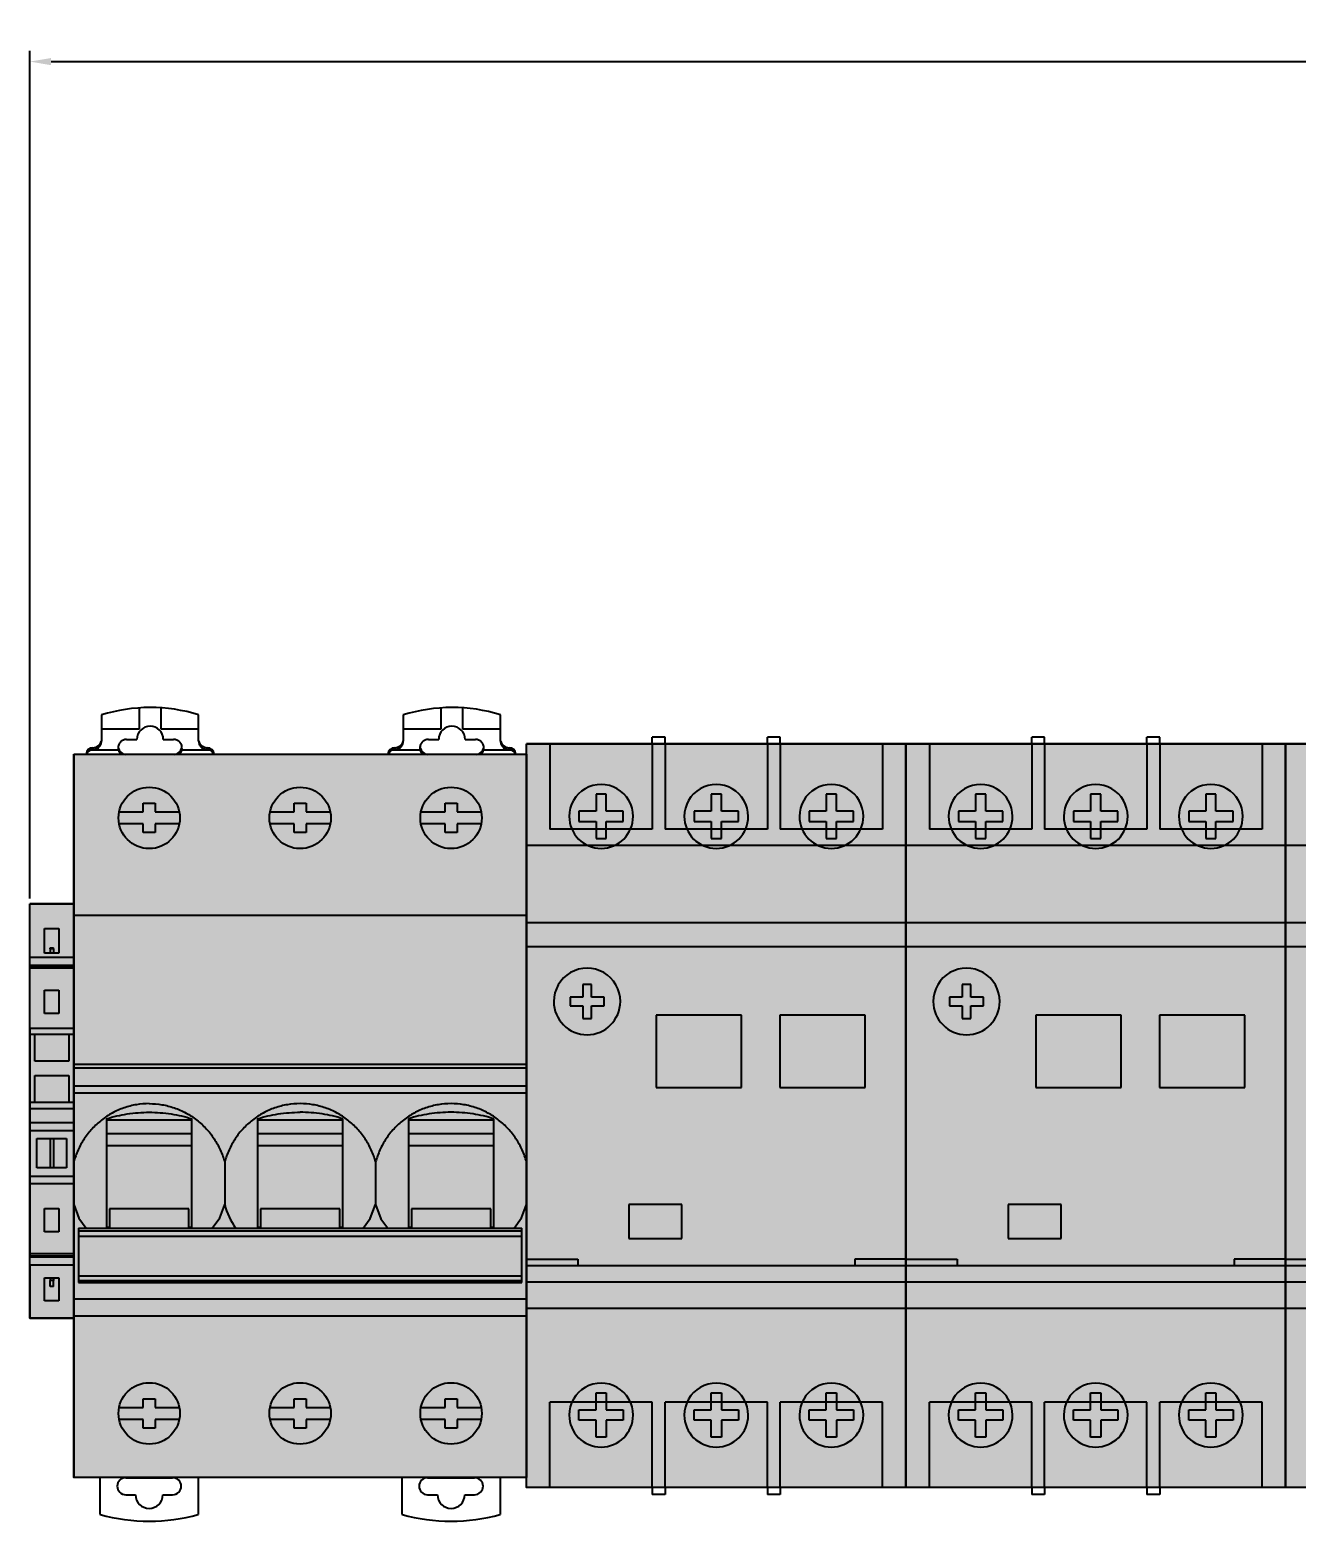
# Model space of a CAD drawing. Extents: x -20 to 2016, y -5898 to 916.
# Drawn here: x 287.1 to 435.7, y 715.2 to 890 of the extents above; entities that cross this region are included whole.
import ezdxf

# ---------------------------------------------------------------- set-up
doc = ezdxf.new("R2010")
doc.units = 0
for name, color, linetype in [('HIDDEN', 7, 'Continuous'), ('SYMS', 7, 'Continuous'), ('THICK', 7, 'Continuous')]:
    doc.layers.add(name, color=color, linetype=linetype)
doc.dimstyles.new('ISO-25', dxfattribs={"dimtxt": 2.5, "dimasz": 2.5, "dimexe": 1.25, "dimexo": 0.625, "dimtad": 1, "dimtxsty": 'Standard', "dimcen": 2.5, "dimadec": 0, "dimazin": 0, "dimtfac": 1, "dimtmove": 0, "dimatfit": 3, "dimfxl": 1, "dimarcsym": 0})

# ---------------------------------------------------------------- blocks, each defined once
blk = doc.blocks.new('clipfix_35_5-select__2', base_point=(-147.55, 71.31))
at = {"color": 7, "linetype": 'Continuous'}
for p, q in [((-147.55, 76.46), (-147.55, 71.31)), ((-141.28, 76.46), (-147.55, 76.46)), ((-141.28, 71.31), (-141.28, 76.46)), ((-140.34, 76.46), (-141.28, 76.46)), ((-140.34, 71.31), (-140.34, 76.46)), ((-140.24, 76.46), (-140.34, 76.46)), ((-140.24, 76.46), (-140.24, 71.31)), ((-139.99, 76.46), (-140.24, 76.46)), ((-139.99, 76.46), (-139.99, 71.31)), ((-132.97, 76.46), (-139.99, 76.46)), ((-132.97, 76.46), (-132.25, 76.46)), ((-132.97, 71.31), (-132.97, 76.46)), ((-132.25, 75.88), (-132.25, 76.46)), ((-132.25, 76.46), (-124.25, 76.46)), ((-132.25, 71.88), (-132.25, 75.88)), ((-132.25, 75.88), (-129.1, 75.88)), ((-129.1, 75.88), (-129.1, 71.88)), ((-127.4, 75.88), (-124.25, 75.88)), ((-127.4, 71.88), (-127.4, 75.88)), ((-124.25, 76.46), (-124.25, 75.88)), ((-124.25, 76.46), (-123.53, 76.46)), ((-124.25, 75.88), (-124.25, 71.88)), ((-123.53, 76.46), (-121.86, 76.46)), ((-123.53, 71.31), (-123.53, 76.46)), ((-120.93, 76.46), (-121.86, 76.46)), ((-121.86, 76.46), (-121.86, 71.31)), ((-115.56, 76.46), (-120.93, 76.46)), ((-120.93, 76.46), (-120.93, 71.31)), ((-120.02, 75.63), (-116.57, 75.63)), ((-120.02, 74.08), (-120.02, 75.63)), ((-116.57, 75.63), (-116.57, 74.08)), ((-115.56, 76.46), (-115.56, 71.31)), ((-114.74, 76.46), (-115.56, 76.46)), ((-114.74, 71.31), (-114.74, 76.46)), ((-114.74, 76.46), (-106.51, 76.46)), ((-106.51, 76.46), (-106.51, 71.31)), ((-106.51, 76.46), (-106.25, 76.46)), ((-106.25, 71.31), (-106.25, 76.46)), ((-106.25, 76.46), (-106.15, 76.46)), ((-105.21, 76.46), (-106.15, 76.46)), ((-106.15, 71.31), (-106.15, 76.46)), ((-105.21, 76.46), (-98.95, 76.46)), ((-105.21, 71.31), (-105.21, 76.46)), ((-98.95, 71.31), (-98.95, 76.46)), ((-144.65, 73.03), (-144.65, 74.73)), ((-144.65, 74.73), (-141.75, 74.73)), ((-142.26, 74.08), (-142.39, 74.08)), ((-142.39, 73.68), (-142.39, 74.08)), ((-142.26, 73.68), (-142.39, 73.68)), ((-142.26, 74.08), (-142.26, 73.68)), ((-142.26, 74.08), (-141.75, 74.08)), ((-142.26, 73.68), (-141.75, 73.68)), ((-141.75, 74.73), (-141.75, 74.08)), ((-141.75, 74.08), (-141.75, 73.68)), ((-141.75, 73.68), (-141.75, 73.03)), ((-137.4, 74.73), (-134.7, 74.73)), ((-137.4, 73.03), (-137.4, 74.73)), ((-134.7, 74.73), (-134.7, 73.03)), ((-120.02, 74.08), (-116.57, 74.08)), ((-120.02, 73.68), (-120.02, 74.08)), ((-120.02, 73.68), (-116.57, 73.68)), ((-120.02, 72.13), (-120.02, 73.68)), ((-116.57, 74.08), (-116.57, 73.68)), ((-116.57, 73.68), (-116.57, 72.13)), ((-111.8, 74.73), (-109.1, 74.73)), ((-111.8, 73.03), (-111.8, 74.73)), ((-109.1, 74.73), (-109.1, 73.03)), ((-103.7, 74.08), (-103.7, 74.73)), ((-103.7, 74.73), (-101, 74.73)), ((-103.7, 73.68), (-103.7, 74.08)), ((-103.7, 74.08), (-103.36, 74.08)), ((-103.7, 73.68), (-103.36, 73.68)), ((-103.7, 73.03), (-103.7, 73.68)), ((-103.36, 74.08), (-103.36, 73.68)), ((-102.66, 74.08), (-103.36, 74.08)), ((-102.66, 73.68), (-103.36, 73.68)), ((-102.66, 74.08), (-102.66, 73.68)), ((-101, 74.73), (-101, 73.03)), ((-141.75, 73.03), (-144.65, 73.03)), ((-134.7, 73.03), (-137.4, 73.03)), ((-129.1, 71.88), (-132.25, 71.88)), ((-132.25, 71.31), (-132.25, 71.88)), ((-124.25, 71.88), (-127.4, 71.88)), ((-124.25, 71.88), (-124.25, 71.31)), ((-116.57, 72.13), (-120.02, 72.13)), ((-109.1, 73.03), (-111.8, 73.03)), ((-101, 73.03), (-103.7, 73.03)), ((-141.28, 71.31), (-147.55, 71.31)), ((-140.34, 71.31), (-141.28, 71.31)), ((-140.24, 71.31), (-140.34, 71.31)), ((-139.99, 71.31), (-140.24, 71.31)), ((-132.97, 71.31), (-139.99, 71.31)), ((-132.97, 71.31), (-132.25, 71.31)), ((-132.25, 71.31), (-124.25, 71.31)), ((-124.25, 71.31), (-123.53, 71.31)), ((-123.53, 71.31), (-121.86, 71.31)), ((-121.86, 71.31), (-120.93, 71.31)), ((-120.93, 71.31), (-115.56, 71.31)), ((-115.56, 71.31), (-114.74, 71.31)), ((-114.74, 71.31), (-106.51, 71.31)), ((-106.51, 71.31), (-106.25, 71.31)), ((-106.25, 71.31), (-106.15, 71.31)), ((-105.21, 71.31), (-106.15, 71.31)), ((-105.21, 71.31), (-98.95, 71.31))]:
    blk.add_line(p, q, dxfattribs=at)
blk = doc.blocks.new('*D42')
at = {"layer": 'Defpoints', "color": 0, "transparency": 16777216}
for p in [(778.84, 886.31), (287.05, 787.56), (778.84, 787.56)]:
    blk.add_point(p, dxfattribs=at)
at = {"layer": 'SYMS', "color": 0, "lineweight": -2, "transparency": 16777216}
for p, q in [((287.05, 788.19), (287.05, 887.56)), ((778.84, 788.19), (778.84, 887.56)), ((289.55, 886.31), (776.34, 886.31))]:
    blk.add_line(p, q, dxfattribs=at)
at = {"layer": 'SYMS', "color": 0, "transparency": 16777216}
for points in [[(289.55, 886.73), (289.55, 885.89), (287.05, 886.31)], [(776.34, 886.73), (776.34, 885.89), (778.84, 886.31)]]:
    blk.add_solid(points, dxfattribs=at)
at = {"layer": 'SYMS', "color": 0, "transparency": 16777216, "insert": (532.95, 888.39), "char_height": 2.5, "attachment_point": 5}
blk.add_mtext('491,79', dxfattribs=at)

msp = doc.modelspace()

# ---------------------------------------------------------------- hatches: boundary and pattern name
at = {"layer": 'SYMS', "true_color": 0x636466}
h = msp.add_hatch(color=251, dxfattribs=at)
h.dxf.hatch_style = 1
h.paths.add_polyline_path([(345.304, 719.108), (389.804, 719.108), (389.804, 806.308), (345.304, 806.308)])
h = msp.add_hatch(color=251, dxfattribs=at)
h.dxf.hatch_style = 1
h.paths.add_polyline_path([(389.804, 719.108), (434.304, 719.108), (434.304, 806.308), (389.804, 806.308)])
h = msp.add_hatch(color=251, dxfattribs=at)
h.dxf.hatch_style = 1
h.paths.add_polyline_path([(434.304, 719.108), (478.804, 719.108), (478.804, 806.308), (434.304, 806.308)])
h = msp.add_hatch(color=251, dxfattribs=at)
h.dxf.hatch_style = 1
h.paths.add_polyline_path([(345.304, 805.108), (292.204, 805.108), (292.204, 720.308), (345.304, 720.308)])
h = msp.add_hatch(color=251, dxfattribs=at)
h.dxf.hatch_style = 1
h.paths.add_polyline_path([(292.204, 787.563), (287.054, 787.563), (287.054, 738.963), (292.204, 738.963)])

# ---------------------------------------------------------------- linework, layer by layer
at = {"color": 7, "linetype": 'Continuous'}
for p, q in [((295.454, 809.707), (295.454, 806.638)), ((299.904, 808.072), (299.904, 810.53)), ((302.404, 810.533), (302.404, 808.072)), ((306.854, 806.638), (306.854, 809.72)), ((330.854, 809.707), (330.854, 806.638)), ((335.304, 808.072), (335.304, 810.53)), ((337.804, 810.533), (337.804, 808.072)), ((342.254, 806.638), (342.254, 809.72)), ((295.454, 808.072), (299.904, 808.072)), ((302.404, 808.072), (306.854, 808.072)), ((330.854, 808.072), (335.304, 808.072)), ((337.804, 808.072), (342.254, 808.072)), ((298.404, 806.838), (299.604, 806.838)), ((302.704, 806.838), (303.904, 806.838)), ((333.804, 806.838), (335.004, 806.838)), ((338.104, 806.838), (339.304, 806.838)), ((292.204, 805.108), (292.204, 720.308)), ((292.204, 805.108), (345.304, 805.108)), ((294.236, 805.605), (297.43, 805.605)), ((294.454, 805.865), (294.454, 805.635)), ((297.404, 805.836), (297.404, 805.835)), ((304.877, 805.605), (308.071, 805.605)), ((307.854, 805.865), (307.853, 805.635)), ((329.636, 805.605), (332.83, 805.605)), ((329.854, 805.865), (329.854, 805.635)), ((332.804, 805.836), (332.804, 805.835)), ((340.277, 805.605), (343.471, 805.605)), ((343.254, 805.865), (343.253, 805.635)), ((345.304, 720.308), (345.304, 805.108)), ((389.804, 720.308), (389.804, 805.108)), ((434.304, 720.308), (434.304, 805.108)), ((300.354, 798.327), (300.354, 799.348)), ((300.354, 799.348), (301.754, 799.348)), ((301.754, 799.348), (301.754, 798.327)), ((318.054, 798.327), (318.054, 799.348)), ((318.054, 799.348), (319.454, 799.348)), ((319.454, 799.348), (319.454, 798.327)), ((335.754, 798.327), (335.754, 799.348)), ((335.754, 799.348), (337.154, 799.348)), ((337.154, 799.348), (337.154, 798.327)), ((297.522, 798.327), (300.354, 798.327)), ((301.754, 798.327), (304.585, 798.327)), ((315.222, 798.327), (318.054, 798.327)), ((319.454, 798.327), (322.285, 798.327)), ((332.922, 798.327), (335.754, 798.327)), ((337.154, 798.327), (339.985, 798.327)), ((300.354, 796.927), (297.522, 796.927)), ((300.354, 795.907), (300.354, 796.927)), ((301.754, 795.907), (300.354, 795.907)), ((301.754, 796.927), (301.754, 795.907)), ((304.585, 796.927), (301.754, 796.927)), ((318.054, 796.927), (315.222, 796.927)), ((318.054, 795.907), (318.054, 796.927)), ((319.454, 795.907), (318.054, 795.907)), ((319.454, 796.927), (319.454, 795.907)), ((322.285, 796.927), (319.454, 796.927)), ((335.754, 796.927), (332.922, 796.927)), ((335.754, 795.907), (335.754, 796.927)), ((337.154, 795.907), (335.754, 795.907)), ((337.154, 796.927), (337.154, 795.907)), ((339.985, 796.927), (337.154, 796.927)), ((292.204, 786.209), (345.304, 786.209)), ((345.304, 768.706), (292.204, 768.706)), ((292.204, 768.306), (345.304, 768.306)), ((292.204, 766.206), (345.304, 766.206)), ((292.204, 765.412), (345.304, 765.412)), ((296.054, 762.349), (296.054, 749.538)), ((306.054, 762.204), (296.054, 762.204)), ((306.054, 749.538), (306.054, 762.349)), ((313.754, 762.349), (313.754, 749.538)), ((323.754, 762.204), (313.754, 762.204)), ((323.754, 749.538), (323.754, 762.349)), ((331.454, 762.349), (331.454, 749.538)), ((341.454, 762.204), (331.454, 762.204)), ((341.454, 749.538), (341.454, 762.349)), ((296.054, 760.631), (306.054, 760.631)), ((306.054, 759.191), (296.054, 759.191)), ((313.754, 760.631), (323.754, 760.631)), ((323.754, 759.191), (313.754, 759.191)), ((331.454, 760.631), (341.454, 760.631)), ((341.454, 759.191), (331.454, 759.191)), ((309.904, 757.286), (309.904, 752.285)), ((327.604, 757.286), (327.604, 752.285)), ((296.404, 751.789), (296.404, 749.538)), ((305.704, 751.789), (296.404, 751.789)), ((305.704, 749.538), (305.704, 751.789)), ((323.404, 751.789), (314.104, 751.789)), ((314.104, 751.789), (314.104, 749.538)), ((323.404, 749.538), (323.404, 751.789)), ((341.104, 751.789), (331.804, 751.789)), ((331.804, 751.789), (331.804, 749.538)), ((341.104, 749.538), (341.104, 751.789)), ((292.754, 749.538), (292.754, 743.165)), ((292.754, 749.538), (344.754, 749.538)), ((344.754, 749.185), (292.754, 749.185)), ((292.754, 748.602), (344.754, 748.602)), ((296.404, 749.617), (296.054, 749.617)), ((306.054, 749.617), (305.704, 749.617)), ((314.104, 749.617), (313.754, 749.617)), ((323.754, 749.617), (323.404, 749.617)), ((331.804, 749.617), (331.454, 749.617)), ((341.454, 749.617), (341.104, 749.617)), ((344.754, 743.165), (344.754, 749.538)), ((292.754, 743.952), (344.754, 743.952)), ((344.754, 743.34), (292.754, 743.34)), ((292.754, 743.165), (344.754, 743.165)), ((345.304, 741.209), (292.204, 741.209)), ((345.304, 739.197), (292.204, 739.197)), ((300.354, 729.528), (301.754, 729.528)), ((300.354, 728.508), (300.354, 729.528)), ((301.754, 729.528), (301.754, 728.508)), ((318.054, 729.528), (319.454, 729.528)), ((318.054, 728.508), (318.054, 729.528)), ((319.454, 729.528), (319.454, 728.508)), ((335.754, 729.528), (337.154, 729.528)), ((335.754, 728.508), (335.754, 729.528)), ((337.154, 729.528), (337.154, 728.508)), ((297.522, 728.508), (300.354, 728.508)), ((301.754, 728.508), (304.585, 728.508)), ((315.222, 728.508), (318.054, 728.508)), ((319.454, 728.508), (322.285, 728.508)), ((332.922, 728.508), (335.754, 728.508)), ((337.154, 728.508), (339.985, 728.508)), ((300.354, 727.108), (297.522, 727.108)), ((300.354, 726.088), (300.354, 727.108)), ((301.754, 726.088), (300.354, 726.088)), ((304.585, 727.108), (301.754, 727.108)), ((301.754, 727.108), (301.754, 726.088)), ((318.054, 727.108), (315.222, 727.108)), ((318.054, 726.088), (318.054, 727.108)), ((319.454, 726.088), (318.054, 726.088)), ((322.285, 727.108), (319.454, 727.108)), ((319.454, 727.108), (319.454, 726.088)), ((335.754, 727.108), (332.922, 727.108)), ((335.754, 726.088), (335.754, 727.108)), ((337.154, 726.088), (335.754, 726.088)), ((339.985, 727.108), (337.154, 727.108)), ((337.154, 727.108), (337.154, 726.088)), ((345.304, 720.308), (292.204, 720.308)), ((295.304, 715.935), (295.304, 720.308)), ((298.304, 720.27), (303.804, 720.27)), ((306.804, 720.308), (306.804, 715.935)), ((330.704, 715.935), (330.704, 720.308)), ((333.704, 720.27), (339.204, 720.27)), ((342.204, 720.308), (342.204, 715.935)), ((298.304, 718.27), (299.454, 718.27)), ((302.654, 718.27), (303.804, 718.27)), ((333.704, 718.27), (334.854, 718.27)), ((338.054, 718.27), (339.204, 718.27))]:
    msp.add_line(p, q, dxfattribs=at)
for points in [[(292.204, 752.285), (292.801, 750.693), (293.654, 749.538)], [(308.456, 749.538), (309.328, 750.737), (309.904, 752.285)], [(326.157, 749.538), (326.981, 750.64), (327.604, 752.285)], [(327.604, 752.285), (328.229, 750.635), (329.05, 749.538)], [(343.857, 749.538), (344.727, 750.736), (345.304, 752.285)]]:
    msp.add_lwpolyline(points, dxfattribs=at)
for centre in [(301.054, 797.627), (318.754, 797.627), (336.454, 797.627), (301.054, 727.808), (318.754, 727.808), (336.454, 727.808)]:
    msp.add_circle(centre, 3.6, dxfattribs=at)
for centre, radius, start, end in [((301.175, 791.222), 19.35, 72.93368, 107.19779), ((336.575, 791.222), 19.35, 72.93368, 107.19779), ((294.454, 806.864), 0.999, 269.94789, 347.60912), ((307.853, 806.864), 0.999, 192.37273, 270.05196), ((329.854, 806.864), 0.999, 269.94789, 347.60912), ((343.253, 806.864), 0.999, 192.37273, 270.05196), ((294.453, 805.066), 0.799, 89.93431, 176.89795), ((294.453, 804.835), 0.799, 90.03781, 158.92721), ((298.409, 805.836), 1.006, 180.03804, 193.26852), ((298.402, 806.066), 0.999, 192.60964, 262.48509), ((298.401, 805.835), 0.997, 193.35606, 228.0482), ((303.905, 806.066), 0.999, 277.5157, 347.35899), ((303.906, 805.835), 0.997, 311.9518, 346.64389), ((303.898, 805.836), 1.006, 346.73226, 359.96389), ((307.855, 805.066), 0.799, 3.10206, 90.06573), ((307.855, 804.835), 0.799, 21.07286, 89.97782), ((329.853, 805.066), 0.799, 89.93431, 176.89795), ((329.853, 804.835), 0.799, 90.03781, 158.92721), ((333.809, 805.836), 1.006, 180.03804, 193.26852), ((333.802, 806.066), 0.999, 192.60964, 262.48509), ((333.801, 805.835), 0.997, 193.35606, 228.0482), ((339.305, 806.066), 0.999, 277.5157, 347.35899), ((339.306, 805.835), 0.997, 311.9518, 346.64389), ((339.298, 805.836), 1.006, 346.73226, 359.96389), ((343.255, 805.066), 0.799, 3.10206, 90.06573), ((343.255, 804.835), 0.799, 21.07286, 89.97782), ((318.914, 754.756), 9.343, 195.33232, 214.05482), ((298.304, 719.27), 1, 90, 270), ((303.804, 719.27), 1, 270, 90), ((333.704, 719.27), 1, 90, 270), ((339.204, 719.27), 1, 270, 90), ((301.054, 718.27), 1.6, 180, 0), ((336.454, 718.27), 1.6, 180, 0), ((301.054, 737.17), 22, 254.84901, 285.15099), ((336.454, 737.17), 22, 254.84901, 285.15099)]:
    msp.add_arc(centre, radius, start, end, dxfattribs=at)
for centre in [(301.154, 806.838), (336.554, 806.838)]:
    msp.add_ellipse(centre, major_axis=(0, 1.554), ratio=0.9974926, start_param=-1.5707963, end_param=1.5707963, dxfattribs=at)
for points, knots in [([(294.454, 805.635), (294.584, 805.635), (294.847, 805.687), (295.179, 805.911), (295.402, 806.244), (295.454, 806.507), (295.454, 806.638)], [0, 0, 0, 0, 0.2500209, 0.4999737, 0.7499357, 1, 1, 1, 1]), ([(298.403, 806.838), (298.273, 806.838), (298.01, 806.785), (297.677, 806.562), (297.455, 806.229), (297.404, 805.966), (297.404, 805.836)], [0, 0, 0, 0, 0.250033, 0.499987, 0.7499598, 1, 1, 1, 1]), ([(304.904, 805.835), (304.904, 805.965), (304.852, 806.229), (304.63, 806.562), (304.298, 806.785), (304.035, 806.838), (303.904, 806.838)], [0, 0, 0, 0, 0.2500392, 0.5000124, 0.7499668, 1, 1, 1, 1]), ([(306.854, 806.638), (306.854, 806.508), (306.905, 806.244), (307.128, 805.911), (307.46, 805.688), (307.723, 805.635), (307.853, 805.635)], [0, 0, 0, 0, 0.2500524, 0.5000155, 0.7499724, 1, 1, 1, 1]), ([(329.854, 805.635), (329.984, 805.635), (330.247, 805.687), (330.579, 805.911), (330.802, 806.244), (330.854, 806.507), (330.854, 806.638)], [0, 0, 0, 0, 0.2500209, 0.4999737, 0.7499357, 1, 1, 1, 1]), ([(333.803, 806.838), (333.673, 806.838), (333.41, 806.785), (333.077, 806.562), (332.855, 806.229), (332.804, 805.966), (332.804, 805.836)], [0, 0, 0, 0, 0.250033, 0.499987, 0.7499598, 1, 1, 1, 1]), ([(340.304, 805.835), (340.304, 805.965), (340.252, 806.229), (340.03, 806.562), (339.698, 806.785), (339.435, 806.838), (339.304, 806.838)], [0, 0, 0, 0, 0.2500392, 0.5000124, 0.7499668, 1, 1, 1, 1]), ([(342.254, 806.638), (342.254, 806.508), (342.305, 806.244), (342.528, 805.911), (342.86, 805.688), (343.123, 805.635), (343.253, 805.635)], [0, 0, 0, 0, 0.2500524, 0.5000155, 0.7499724, 1, 1, 1, 1]), ([(301.054, 764.126), (300.553, 764.126), (299.55, 764.043), (298.089, 763.67), (296.709, 763.061), (295.448, 762.235), (294.338, 761.215), (293.406, 760.03), (292.677, 758.713), (292.336, 757.768), (292.204, 757.286)], [0, 0, 0, 0, 0.1250447, 0.2501073, 0.3751465, 0.5001811, 0.625201, 0.7501804, 0.8751345, 1, 1, 1, 1]), ([(296.054, 762.349), (296.843, 762.607), (298.499, 762.991), (300.192, 763.117), (301.054, 763.117)], [0, 0, 0, 0, 0.4908541, 1, 1, 1, 1]), ([(301.054, 764.126), (301.554, 764.126), (302.557, 764.043), (304.018, 763.67), (305.398, 763.061), (306.659, 762.235), (307.769, 761.215), (308.701, 760.03), (309.43, 758.713), (309.772, 757.768), (309.904, 757.286)], [0, 0, 0, 0, 0.1250471, 0.2501139, 0.3751547, 0.5001919, 0.6252118, 0.7501906, 0.8751389, 1, 1, 1, 1]), ([(301.054, 763.117), (301.915, 763.117), (303.609, 762.991), (305.265, 762.607), (306.054, 762.349)], [0, 0, 0, 0, 0.5091459, 1, 1, 1, 1]), ([(318.754, 764.126), (318.253, 764.126), (317.25, 764.043), (315.789, 763.67), (314.409, 763.061), (313.148, 762.235), (312.038, 761.215), (311.107, 760.03), (310.377, 758.713), (310.036, 757.768), (309.904, 757.286)], [0, 0, 0, 0, 0.1250435, 0.2501077, 0.3751471, 0.5001804, 0.6252009, 0.7501815, 0.8751369, 1, 1, 1, 1]), ([(313.754, 762.349), (314.543, 762.607), (316.199, 762.991), (317.892, 763.117), (318.754, 763.117)], [0, 0, 0, 0, 0.4908541, 1, 1, 1, 1]), ([(327.604, 757.286), (327.472, 757.768), (327.13, 758.713), (326.401, 760.03), (325.469, 761.215), (324.359, 762.235), (323.098, 763.061), (321.718, 763.67), (320.257, 764.043), (319.254, 764.126), (318.754, 764.126)], [0, 0, 0, 0, 0.1248551, 0.2498031, 0.3747884, 0.4998098, 0.6248473, 0.7498772, 0.8749456, 1, 1, 1, 1]), ([(323.754, 762.349), (322.965, 762.607), (321.308, 762.991), (319.615, 763.117), (318.754, 763.117)], [0, 0, 0, 0, 0.4908932, 1, 1, 1, 1]), ([(336.454, 764.126), (335.953, 764.126), (334.95, 764.043), (333.489, 763.67), (332.109, 763.061), (330.848, 762.235), (329.738, 761.215), (328.807, 760.03), (328.077, 758.713), (327.736, 757.768), (327.604, 757.286)], [0, 0, 0, 0, 0.1250426, 0.2501069, 0.3751464, 0.5001797, 0.6252006, 0.7501814, 0.8751366, 1, 1, 1, 1]), ([(336.454, 763.117), (335.592, 763.117), (333.899, 762.991), (332.243, 762.607), (331.454, 762.349)], [0, 0, 0, 0, 0.5091068, 1, 1, 1, 1]), ([(345.304, 757.286), (345.172, 757.768), (344.83, 758.712), (344.101, 760.03), (343.169, 761.215), (342.059, 762.235), (340.798, 763.061), (339.418, 763.67), (337.957, 764.043), (336.954, 764.126), (336.454, 764.126)], [0, 0, 0, 0, 0.1248564, 0.2498074, 0.37479, 0.4998142, 0.6248494, 0.7498804, 0.8749457, 1, 1, 1, 1]), ([(341.454, 762.349), (340.665, 762.607), (339.008, 762.991), (337.315, 763.117), (336.454, 763.117)], [0, 0, 0, 0, 0.4908932, 1, 1, 1, 1])]:
    msp.add_open_spline(points, degree=3, knots=knots, dxfattribs=at)
at = {"layer": 'HIDDEN'}
for p, q in [((345.304, 806.308), (345.304, 806.308)), ((348.054, 806.308), (348.054, 806.308)), ((348.054, 806.308), (348.054, 796.308)), ((360.054, 807.108), (360.054, 807.108)), ((360.054, 806.308), (360.054, 806.308)), ((360.054, 806.308), (360.054, 806.308)), ((360.054, 806.308), (360.054, 796.308)), ((361.554, 807.108), (361.554, 807.108)), ((361.554, 806.308), (361.554, 806.308)), ((361.554, 806.308), (361.554, 806.308)), ((361.554, 806.308), (361.554, 796.308)), ((373.554, 807.108), (373.554, 807.108)), ((373.554, 806.308), (373.554, 806.308)), ((373.554, 806.308), (373.554, 806.308)), ((373.554, 806.308), (373.554, 796.308)), ((375.054, 807.108), (375.054, 807.108)), ((375.054, 806.308), (375.054, 806.308)), ((375.054, 806.308), (375.054, 806.308)), ((375.054, 806.308), (375.054, 796.308)), ((387.054, 806.308), (387.054, 806.308)), ((387.054, 806.308), (387.054, 796.308)), ((389.804, 806.308), (389.804, 806.308)), ((389.804, 806.308), (389.804, 806.308)), ((392.554, 806.308), (392.554, 806.308)), ((392.554, 806.308), (392.554, 796.308)), ((404.554, 807.108), (404.554, 807.108)), ((404.554, 806.308), (404.554, 806.308)), ((404.554, 806.308), (404.554, 806.308)), ((404.554, 806.308), (404.554, 796.308)), ((406.054, 807.108), (406.054, 807.108)), ((406.054, 806.308), (406.054, 806.308)), ((406.054, 806.308), (406.054, 806.308)), ((406.054, 806.308), (406.054, 796.308)), ((418.054, 807.108), (418.054, 807.108)), ((418.054, 806.308), (418.054, 806.308)), ((418.054, 806.308), (418.054, 806.308)), ((418.054, 806.308), (418.054, 796.308)), ((419.554, 807.108), (419.554, 807.108)), ((419.554, 806.308), (419.554, 806.308)), ((419.554, 806.308), (419.554, 806.308)), ((419.554, 806.308), (419.554, 796.308)), ((431.554, 806.308), (431.554, 806.308)), ((431.554, 806.308), (431.554, 796.308)), ((434.304, 806.308), (434.304, 806.308)), ((434.304, 806.308), (434.304, 806.308)), ((353.454, 800.408), (353.454, 800.408)), ((354.654, 800.408), (354.654, 800.408)), ((366.954, 800.408), (366.954, 800.408)), ((368.154, 800.408), (368.154, 800.408)), ((380.454, 800.408), (380.454, 800.408)), ((381.654, 800.408), (381.654, 800.408)), ((397.954, 800.408), (397.954, 800.408)), ((399.154, 800.408), (399.154, 800.408)), ((411.454, 800.408), (411.454, 800.408)), ((412.654, 800.408), (412.654, 800.408)), ((424.954, 800.408), (424.954, 800.408)), ((426.154, 800.408), (426.154, 800.408)), ((350.304, 797.808), (350.304, 797.808)), ((351.454, 798.408), (351.454, 798.408)), ((353.454, 798.408), (353.454, 798.408)), ((354.654, 798.408), (354.654, 798.408)), ((356.654, 798.408), (356.654, 798.408)), ((357.804, 797.808), (357.804, 797.808)), ((363.804, 797.808), (363.804, 797.808)), ((364.954, 798.408), (364.954, 798.408)), ((366.954, 798.408), (366.954, 798.408)), ((368.154, 798.408), (368.154, 798.408)), ((370.154, 798.408), (370.154, 798.408)), ((371.304, 797.808), (371.304, 797.808)), ((377.304, 797.808), (377.304, 797.808)), ((378.454, 798.408), (378.454, 798.408)), ((380.454, 798.408), (380.454, 798.408)), ((381.654, 798.408), (381.654, 798.408)), ((383.654, 798.408), (383.654, 798.408)), ((384.804, 797.808), (384.804, 797.808)), ((394.804, 797.808), (394.804, 797.808)), ((395.954, 798.408), (395.954, 798.408)), ((397.954, 798.408), (397.954, 798.408)), ((399.154, 798.408), (399.154, 798.408)), ((401.154, 798.408), (401.154, 798.408)), ((402.304, 797.808), (402.304, 797.808)), ((408.304, 797.808), (408.304, 797.808)), ((409.454, 798.408), (409.454, 798.408)), ((411.454, 798.408), (411.454, 798.408)), ((412.654, 798.408), (412.654, 798.408)), ((414.654, 798.408), (414.654, 798.408)), ((415.804, 797.808), (415.804, 797.808)), ((421.804, 797.808), (421.804, 797.808)), ((422.954, 798.408), (422.954, 798.408)), ((424.954, 798.408), (424.954, 798.408)), ((426.154, 798.408), (426.154, 798.408)), ((428.154, 798.408), (428.154, 798.408)), ((429.304, 797.808), (429.304, 797.808)), ((360.054, 796.308), (348.054, 796.308)), ((348.054, 796.308), (348.054, 796.308)), ((351.454, 797.208), (351.454, 797.208)), ((353.454, 797.208), (353.454, 797.208)), ((354.654, 797.208), (354.654, 797.208)), ((356.654, 797.208), (356.654, 797.208)), ((360.054, 796.308), (360.054, 796.308)), ((373.554, 796.308), (361.554, 796.308)), ((361.554, 796.308), (361.554, 796.308)), ((364.954, 797.208), (364.954, 797.208)), ((366.954, 797.208), (366.954, 797.208)), ((368.154, 797.208), (368.154, 797.208)), ((370.154, 797.208), (370.154, 797.208)), ((373.554, 796.308), (373.554, 796.308)), ((375.054, 796.308), (375.054, 796.308)), ((387.054, 796.308), (375.054, 796.308)), ((378.454, 797.208), (378.454, 797.208)), ((380.454, 797.208), (380.454, 797.208)), ((381.654, 797.208), (381.654, 797.208)), ((383.654, 797.208), (383.654, 797.208)), ((387.054, 796.308), (387.054, 796.308)), ((404.554, 796.308), (392.554, 796.308)), ((392.554, 796.308), (392.554, 796.308)), ((395.954, 797.208), (395.954, 797.208)), ((397.954, 797.208), (397.954, 797.208)), ((399.154, 797.208), (399.154, 797.208)), ((401.154, 797.208), (401.154, 797.208)), ((404.554, 796.308), (404.554, 796.308)), ((418.054, 796.308), (406.054, 796.308)), ((406.054, 796.308), (406.054, 796.308)), ((409.454, 797.208), (409.454, 797.208)), ((411.454, 797.208), (411.454, 797.208)), ((412.654, 797.208), (412.654, 797.208)), ((414.654, 797.208), (414.654, 797.208)), ((418.054, 796.308), (418.054, 796.308)), ((419.554, 796.308), (419.554, 796.308)), ((431.554, 796.308), (419.554, 796.308)), ((422.954, 797.208), (422.954, 797.208)), ((424.954, 797.208), (424.954, 797.208)), ((426.154, 797.208), (426.154, 797.208)), ((428.154, 797.208), (428.154, 797.208)), ((431.554, 796.308), (431.554, 796.308)), ((389.804, 794.408), (345.304, 794.408)), ((353.454, 795.208), (353.454, 795.208)), ((354.654, 795.208), (354.654, 795.208)), ((366.954, 795.208), (366.954, 795.208)), ((368.154, 795.208), (368.154, 795.208)), ((380.454, 795.208), (380.454, 795.208)), ((381.654, 795.208), (381.654, 795.208)), ((434.304, 794.408), (389.804, 794.408)), ((397.954, 795.208), (397.954, 795.208)), ((399.154, 795.208), (399.154, 795.208)), ((411.454, 795.208), (411.454, 795.208)), ((412.654, 795.208), (412.654, 795.208)), ((424.954, 795.208), (424.954, 795.208)), ((426.154, 795.208), (426.154, 795.208)), ((478.804, 794.408), (434.304, 794.408)), ((345.304, 785.308), (345.304, 785.308)), ((389.804, 785.308), (389.804, 785.308)), ((389.804, 785.308), (389.804, 785.308)), ((434.304, 785.308), (434.304, 785.308)), ((434.304, 785.308), (434.304, 785.308)), ((345.304, 782.508), (345.304, 782.508)), ((389.804, 782.508), (345.304, 782.508)), ((348.654, 782.508), (348.654, 782.508)), ((364.554, 782.508), (364.554, 782.508)), ((370.554, 782.508), (370.554, 782.508)), ((386.454, 782.508), (386.454, 782.508)), ((389.804, 782.508), (389.804, 782.508)), ((389.804, 782.508), (389.804, 782.508)), ((434.304, 782.508), (389.804, 782.508)), ((393.154, 782.508), (393.154, 782.508)), ((409.054, 782.508), (409.054, 782.508)), ((415.054, 782.508), (415.054, 782.508)), ((430.954, 782.508), (430.954, 782.508)), ((434.304, 782.508), (434.304, 782.508)), ((434.304, 782.508), (434.304, 782.508)), ((478.804, 782.508), (434.304, 782.508)), ((348.654, 778.508), (348.654, 778.508)), ((393.154, 778.508), (393.154, 778.508)), ((350.404, 776.608), (350.404, 776.608)), ((351.904, 778.108), (351.904, 778.108)), ((351.904, 776.608), (351.904, 776.608)), ((352.904, 778.108), (352.904, 778.108)), ((352.904, 776.608), (352.904, 776.608)), ((354.404, 776.608), (354.404, 776.608)), ((394.904, 776.608), (394.904, 776.608)), ((396.404, 778.108), (396.404, 778.108)), ((396.404, 776.608), (396.404, 776.608)), ((397.404, 778.108), (397.404, 778.108)), ((397.404, 776.608), (397.404, 776.608)), ((398.904, 776.608), (398.904, 776.608)), ((348.504, 776.108), (348.504, 776.108)), ((350.404, 775.608), (350.404, 775.608)), ((351.904, 775.608), (351.904, 775.608)), ((352.904, 775.608), (352.904, 775.608)), ((354.404, 775.608), (354.404, 775.608)), ((356.304, 776.108), (356.304, 776.108)), ((393.004, 776.108), (393.004, 776.108)), ((394.904, 775.608), (394.904, 775.608)), ((396.404, 775.608), (396.404, 775.608)), ((397.404, 775.608), (397.404, 775.608)), ((398.904, 775.608), (398.904, 775.608)), ((400.804, 776.108), (400.804, 776.108)), ((351.904, 774.108), (351.904, 774.108)), ((352.904, 774.108), (352.904, 774.108)), ((360.524, 774.508), (360.524, 774.508)), ((370.524, 774.508), (370.524, 774.508)), ((375.024, 774.508), (375.024, 774.508)), ((385.024, 774.508), (385.024, 774.508)), ((396.404, 774.108), (396.404, 774.108)), ((397.404, 774.108), (397.404, 774.108)), ((405.024, 774.508), (405.024, 774.508)), ((415.024, 774.508), (415.024, 774.508)), ((419.524, 774.508), (419.524, 774.508)), ((429.524, 774.508), (429.524, 774.508)), ((360.524, 766.008), (360.524, 766.008)), ((370.524, 766.008), (370.524, 766.008)), ((375.024, 766.008), (375.024, 766.008)), ((385.024, 766.008), (385.024, 766.008)), ((405.024, 766.008), (405.024, 766.008)), ((415.024, 766.008), (415.024, 766.008)), ((419.524, 766.008), (419.524, 766.008)), ((429.524, 766.008), (429.524, 766.008)), ((357.304, 752.308), (357.304, 752.308)), ((363.504, 752.308), (363.504, 752.308)), ((401.804, 752.308), (401.804, 752.308)), ((408.004, 752.308), (408.004, 752.308)), ((357.304, 748.308), (357.304, 748.308)), ((363.504, 748.308), (363.504, 748.308)), ((401.804, 748.308), (401.804, 748.308)), ((408.004, 748.308), (408.004, 748.308)), ((345.304, 745.894), (351.304, 745.894)), ((345.304, 745.108), (345.304, 745.108)), ((389.804, 745.108), (345.304, 745.108)), ((351.304, 745.894), (351.304, 745.108)), ((351.304, 745.108), (351.304, 745.108)), ((389.804, 745.894), (383.804, 745.894)), ((383.804, 745.894), (383.804, 745.108)), ((383.804, 745.108), (383.804, 745.108)), ((389.804, 745.894), (395.804, 745.894)), ((389.804, 745.108), (389.804, 745.108)), ((389.804, 745.108), (389.804, 745.108)), ((434.304, 745.108), (389.804, 745.108)), ((395.804, 745.894), (395.804, 745.108)), ((395.804, 745.108), (395.804, 745.108)), ((434.304, 745.894), (428.304, 745.894)), ((428.304, 745.894), (428.304, 745.108)), ((428.304, 745.108), (428.304, 745.108)), ((434.304, 745.894), (440.304, 745.894)), ((434.304, 745.108), (434.304, 745.108)), ((434.304, 745.108), (434.304, 745.108)), ((478.804, 745.108), (434.304, 745.108)), ((389.804, 743.208), (345.304, 743.208)), ((434.304, 743.208), (389.804, 743.208)), ((478.804, 743.208), (434.304, 743.208)), ((345.304, 740.108), (345.304, 740.108)), ((389.804, 740.108), (389.804, 740.108)), ((389.804, 740.108), (389.804, 740.108)), ((434.304, 740.108), (434.304, 740.108)), ((434.304, 740.108), (434.304, 740.108)), ((353.454, 730.208), (353.454, 730.208)), ((354.654, 730.208), (354.654, 730.208)), ((366.954, 730.208), (366.954, 730.208)), ((368.154, 730.208), (368.154, 730.208)), ((380.454, 730.208), (380.454, 730.208)), ((381.654, 730.208), (381.654, 730.208)), ((397.954, 730.208), (397.954, 730.208)), ((399.154, 730.208), (399.154, 730.208)), ((411.454, 730.208), (411.454, 730.208)), ((412.654, 730.208), (412.654, 730.208)), ((424.954, 730.208), (424.954, 730.208)), ((426.154, 730.208), (426.154, 730.208)), ((360.054, 729.108), (348.054, 729.108)), ((348.054, 729.108), (348.054, 729.108)), ((348.054, 719.108), (348.054, 729.108)), ((350.304, 727.608), (350.304, 727.608)), ((351.454, 728.208), (351.454, 728.208)), ((353.454, 728.208), (353.454, 728.208)), ((354.654, 728.208), (354.654, 728.208)), ((356.654, 728.208), (356.654, 728.208)), ((357.804, 727.608), (357.804, 727.608)), ((360.054, 729.108), (360.054, 729.108)), ((360.054, 719.108), (360.054, 729.108)), ((373.554, 729.108), (361.554, 729.108)), ((361.554, 729.108), (361.554, 729.108)), ((361.554, 719.108), (361.554, 729.108)), ((363.804, 727.608), (363.804, 727.608)), ((364.954, 728.208), (364.954, 728.208)), ((366.954, 728.208), (366.954, 728.208)), ((368.154, 728.208), (368.154, 728.208)), ((370.154, 728.208), (370.154, 728.208)), ((371.304, 727.608), (371.304, 727.608)), ((373.554, 729.108), (373.554, 729.108)), ((373.554, 719.108), (373.554, 729.108)), ((375.054, 729.108), (375.054, 729.108)), ((375.054, 719.108), (375.054, 729.108)), ((387.054, 729.108), (375.054, 729.108)), ((377.304, 727.608), (377.304, 727.608)), ((378.454, 728.208), (378.454, 728.208)), ((380.454, 728.208), (380.454, 728.208)), ((381.654, 728.208), (381.654, 728.208)), ((383.654, 728.208), (383.654, 728.208)), ((384.804, 727.608), (384.804, 727.608)), ((387.054, 729.108), (387.054, 729.108)), ((387.054, 719.108), (387.054, 729.108)), ((404.554, 729.108), (392.554, 729.108)), ((392.554, 729.108), (392.554, 729.108)), ((392.554, 719.108), (392.554, 729.108)), ((394.804, 727.608), (394.804, 727.608)), ((395.954, 728.208), (395.954, 728.208)), ((397.954, 728.208), (397.954, 728.208)), ((399.154, 728.208), (399.154, 728.208)), ((401.154, 728.208), (401.154, 728.208)), ((402.304, 727.608), (402.304, 727.608)), ((404.554, 729.108), (404.554, 729.108)), ((404.554, 719.108), (404.554, 729.108)), ((418.054, 729.108), (406.054, 729.108)), ((406.054, 729.108), (406.054, 729.108)), ((406.054, 719.108), (406.054, 729.108)), ((408.304, 727.608), (408.304, 727.608)), ((409.454, 728.208), (409.454, 728.208)), ((411.454, 728.208), (411.454, 728.208)), ((412.654, 728.208), (412.654, 728.208)), ((414.654, 728.208), (414.654, 728.208)), ((415.804, 727.608), (415.804, 727.608)), ((418.054, 729.108), (418.054, 729.108)), ((418.054, 719.108), (418.054, 729.108)), ((419.554, 729.108), (419.554, 729.108)), ((419.554, 719.108), (419.554, 729.108)), ((431.554, 729.108), (419.554, 729.108)), ((421.804, 727.608), (421.804, 727.608)), ((422.954, 728.208), (422.954, 728.208)), ((424.954, 728.208), (424.954, 728.208)), ((426.154, 728.208), (426.154, 728.208)), ((428.154, 728.208), (428.154, 728.208)), ((429.304, 727.608), (429.304, 727.608)), ((431.554, 729.108), (431.554, 729.108)), ((431.554, 719.108), (431.554, 729.108)), ((351.454, 727.008), (351.454, 727.008)), ((353.454, 727.008), (353.454, 727.008)), ((354.654, 727.008), (354.654, 727.008)), ((356.654, 727.008), (356.654, 727.008)), ((364.954, 727.008), (364.954, 727.008)), ((366.954, 727.008), (366.954, 727.008)), ((368.154, 727.008), (368.154, 727.008)), ((370.154, 727.008), (370.154, 727.008)), ((378.454, 727.008), (378.454, 727.008)), ((380.454, 727.008), (380.454, 727.008)), ((381.654, 727.008), (381.654, 727.008)), ((383.654, 727.008), (383.654, 727.008)), ((395.954, 727.008), (395.954, 727.008)), ((397.954, 727.008), (397.954, 727.008)), ((399.154, 727.008), (399.154, 727.008)), ((401.154, 727.008), (401.154, 727.008)), ((409.454, 727.008), (409.454, 727.008)), ((411.454, 727.008), (411.454, 727.008)), ((412.654, 727.008), (412.654, 727.008)), ((414.654, 727.008), (414.654, 727.008)), ((422.954, 727.008), (422.954, 727.008)), ((424.954, 727.008), (424.954, 727.008)), ((426.154, 727.008), (426.154, 727.008)), ((428.154, 727.008), (428.154, 727.008)), ((353.454, 725.008), (353.454, 725.008)), ((354.654, 725.008), (354.654, 725.008)), ((366.954, 725.008), (366.954, 725.008)), ((368.154, 725.008), (368.154, 725.008)), ((380.454, 725.008), (380.454, 725.008)), ((381.654, 725.008), (381.654, 725.008)), ((397.954, 725.008), (397.954, 725.008)), ((399.154, 725.008), (399.154, 725.008)), ((411.454, 725.008), (411.454, 725.008)), ((412.654, 725.008), (412.654, 725.008)), ((424.954, 725.008), (424.954, 725.008)), ((426.154, 725.008), (426.154, 725.008)), ((345.304, 719.108), (345.304, 719.108)), ((348.054, 719.108), (348.054, 719.108)), ((360.054, 719.108), (360.054, 719.108)), ((360.054, 719.108), (360.054, 719.108)), ((361.554, 719.108), (361.554, 719.108)), ((361.554, 719.108), (361.554, 719.108)), ((373.554, 719.108), (373.554, 719.108)), ((373.554, 719.108), (373.554, 719.108)), ((375.054, 719.108), (375.054, 719.108)), ((375.054, 719.108), (375.054, 719.108)), ((387.054, 719.108), (387.054, 719.108)), ((389.804, 719.108), (389.804, 719.108)), ((389.804, 719.108), (389.804, 719.108)), ((392.554, 719.108), (392.554, 719.108)), ((404.554, 719.108), (404.554, 719.108)), ((404.554, 719.108), (404.554, 719.108)), ((406.054, 719.108), (406.054, 719.108)), ((406.054, 719.108), (406.054, 719.108)), ((418.054, 719.108), (418.054, 719.108)), ((418.054, 719.108), (418.054, 719.108)), ((419.554, 719.108), (419.554, 719.108)), ((419.554, 719.108), (419.554, 719.108)), ((431.554, 719.108), (431.554, 719.108)), ((434.304, 719.108), (434.304, 719.108)), ((434.304, 719.108), (434.304, 719.108)), ((360.054, 718.308), (360.054, 718.308)), ((361.554, 718.308), (361.554, 718.308)), ((373.554, 718.308), (373.554, 718.308)), ((375.054, 718.308), (375.054, 718.308)), ((404.554, 718.308), (404.554, 718.308)), ((406.054, 718.308), (406.054, 718.308)), ((418.054, 718.308), (418.054, 718.308)), ((419.554, 718.308), (419.554, 718.308))]:
    msp.add_line(p, q, dxfattribs=at)
at = {"layer": 'SYMS'}
for points in [[(345.304, 806.308), (389.804, 806.308), (389.804, 719.108), (345.304, 719.108)], [(389.804, 806.308), (434.304, 806.308), (434.304, 719.108), (389.804, 719.108)], [(434.304, 806.308), (478.804, 806.308), (478.804, 719.108), (434.304, 719.108)], [(292.204, 805.108), (345.304, 805.108), (345.304, 720.308), (292.204, 720.308)], [(287.054, 787.563), (292.204, 787.563), (292.204, 738.963), (287.054, 738.963)]]:
    msp.add_lwpolyline(points, close=True, dxfattribs=at)
at = {"layer": 'THICK'}
for p, q in [((345.304, 785.308), (345.304, 806.308)), ((389.804, 806.308), (345.304, 806.308)), ((361.554, 807.108), (360.054, 807.108)), ((360.054, 806.308), (360.054, 807.108)), ((361.554, 806.308), (361.554, 807.108)), ((375.054, 807.108), (373.554, 807.108)), ((373.554, 806.308), (373.554, 807.108)), ((375.054, 806.308), (375.054, 807.108)), ((389.804, 785.308), (389.804, 806.308)), ((389.804, 785.308), (389.804, 806.308)), ((434.304, 806.308), (389.804, 806.308)), ((406.054, 807.108), (404.554, 807.108)), ((404.554, 806.308), (404.554, 807.108)), ((406.054, 806.308), (406.054, 807.108)), ((419.554, 807.108), (418.054, 807.108)), ((418.054, 806.308), (418.054, 807.108)), ((419.554, 806.308), (419.554, 807.108)), ((434.304, 785.308), (434.304, 806.308)), ((434.304, 785.308), (434.304, 806.308)), ((478.804, 806.308), (434.304, 806.308)), ((354.654, 800.408), (353.454, 800.408)), ((353.454, 800.408), (353.454, 798.408)), ((354.654, 798.408), (354.654, 800.408)), ((368.154, 800.408), (366.954, 800.408)), ((366.954, 800.408), (366.954, 798.408)), ((368.154, 798.408), (368.154, 800.408)), ((380.454, 800.408), (380.454, 798.408)), ((381.654, 800.408), (380.454, 800.408)), ((381.654, 798.408), (381.654, 800.408)), ((399.154, 800.408), (397.954, 800.408)), ((397.954, 800.408), (397.954, 798.408)), ((399.154, 798.408), (399.154, 800.408)), ((412.654, 800.408), (411.454, 800.408)), ((411.454, 800.408), (411.454, 798.408)), ((412.654, 798.408), (412.654, 800.408)), ((424.954, 800.408), (424.954, 798.408)), ((426.154, 800.408), (424.954, 800.408)), ((426.154, 798.408), (426.154, 800.408)), ((351.454, 798.408), (351.454, 797.208)), ((353.454, 798.408), (351.454, 798.408)), ((356.654, 798.408), (354.654, 798.408)), ((356.654, 797.208), (356.654, 798.408)), ((364.954, 798.408), (364.954, 797.208)), ((366.954, 798.408), (364.954, 798.408)), ((370.154, 798.408), (368.154, 798.408)), ((370.154, 797.208), (370.154, 798.408)), ((378.454, 798.408), (378.454, 797.208)), ((380.454, 798.408), (378.454, 798.408)), ((383.654, 798.408), (381.654, 798.408)), ((383.654, 797.208), (383.654, 798.408)), ((395.954, 798.408), (395.954, 797.208)), ((397.954, 798.408), (395.954, 798.408)), ((401.154, 798.408), (399.154, 798.408)), ((401.154, 797.208), (401.154, 798.408)), ((409.454, 798.408), (409.454, 797.208)), ((411.454, 798.408), (409.454, 798.408)), ((414.654, 798.408), (412.654, 798.408)), ((414.654, 797.208), (414.654, 798.408)), ((422.954, 798.408), (422.954, 797.208)), ((424.954, 798.408), (422.954, 798.408)), ((428.154, 798.408), (426.154, 798.408)), ((428.154, 797.208), (428.154, 798.408)), ((351.454, 797.208), (353.454, 797.208)), ((353.454, 797.208), (353.454, 795.208)), ((354.654, 797.208), (356.654, 797.208)), ((354.654, 795.208), (354.654, 797.208)), ((364.954, 797.208), (366.954, 797.208)), ((366.954, 797.208), (366.954, 795.208)), ((368.154, 797.208), (370.154, 797.208)), ((368.154, 795.208), (368.154, 797.208)), ((378.454, 797.208), (380.454, 797.208)), ((380.454, 797.208), (380.454, 795.208)), ((381.654, 797.208), (383.654, 797.208)), ((381.654, 795.208), (381.654, 797.208)), ((395.954, 797.208), (397.954, 797.208)), ((397.954, 797.208), (397.954, 795.208)), ((399.154, 797.208), (401.154, 797.208)), ((399.154, 795.208), (399.154, 797.208)), ((409.454, 797.208), (411.454, 797.208)), ((411.454, 797.208), (411.454, 795.208)), ((412.654, 797.208), (414.654, 797.208)), ((412.654, 795.208), (412.654, 797.208)), ((422.954, 797.208), (424.954, 797.208)), ((424.954, 797.208), (424.954, 795.208)), ((426.154, 797.208), (428.154, 797.208)), ((426.154, 795.208), (426.154, 797.208)), ((353.454, 795.208), (354.654, 795.208)), ((366.954, 795.208), (368.154, 795.208)), ((380.454, 795.208), (381.654, 795.208)), ((397.954, 795.208), (399.154, 795.208)), ((411.454, 795.208), (412.654, 795.208)), ((424.954, 795.208), (426.154, 795.208)), ((345.304, 740.108), (345.304, 785.308)), ((389.804, 785.308), (345.304, 785.308)), ((389.804, 740.108), (389.804, 785.308)), ((389.804, 740.108), (389.804, 785.308)), ((434.304, 785.308), (389.804, 785.308)), ((434.304, 740.108), (434.304, 785.308)), ((434.304, 740.108), (434.304, 785.308)), ((478.804, 785.308), (434.304, 785.308)), ((350.404, 776.608), (350.404, 775.608)), ((351.904, 776.608), (350.404, 776.608)), ((352.904, 778.108), (351.904, 778.108)), ((351.904, 778.108), (351.904, 776.608)), ((352.904, 776.608), (352.904, 778.108)), ((354.404, 776.608), (352.904, 776.608)), ((354.404, 775.608), (354.404, 776.608)), ((394.904, 776.608), (394.904, 775.608)), ((396.404, 776.608), (394.904, 776.608)), ((397.404, 778.108), (396.404, 778.108)), ((396.404, 778.108), (396.404, 776.608)), ((397.404, 776.608), (397.404, 778.108)), ((398.904, 776.608), (397.404, 776.608)), ((398.904, 775.608), (398.904, 776.608)), ((350.404, 775.608), (351.904, 775.608)), ((351.904, 775.608), (351.904, 774.108)), ((352.904, 775.608), (354.404, 775.608)), ((352.904, 774.108), (352.904, 775.608)), ((394.904, 775.608), (396.404, 775.608)), ((396.404, 775.608), (396.404, 774.108)), ((397.404, 775.608), (398.904, 775.608)), ((397.404, 774.108), (397.404, 775.608)), ((351.904, 774.108), (352.904, 774.108)), ((370.524, 774.508), (360.524, 774.508)), ((360.524, 774.508), (360.524, 766.008)), ((370.524, 766.008), (370.524, 774.508)), ((385.024, 774.508), (375.024, 774.508)), ((375.024, 774.508), (375.024, 766.008)), ((385.024, 766.008), (385.024, 774.508)), ((396.404, 774.108), (397.404, 774.108)), ((415.024, 774.508), (405.024, 774.508)), ((405.024, 774.508), (405.024, 766.008)), ((415.024, 766.008), (415.024, 774.508)), ((429.524, 774.508), (419.524, 774.508)), ((419.524, 774.508), (419.524, 766.008)), ((429.524, 766.008), (429.524, 774.508)), ((360.524, 766.008), (370.524, 766.008)), ((375.024, 766.008), (385.024, 766.008)), ((405.024, 766.008), (415.024, 766.008)), ((419.524, 766.008), (429.524, 766.008)), ((363.504, 752.308), (357.304, 752.308)), ((357.304, 752.308), (357.304, 748.308)), ((363.504, 748.308), (363.504, 752.308)), ((408.004, 752.308), (401.804, 752.308)), ((401.804, 752.308), (401.804, 748.308)), ((408.004, 748.308), (408.004, 752.308)), ((357.304, 748.308), (363.504, 748.308)), ((401.804, 748.308), (408.004, 748.308)), ((345.304, 719.108), (345.304, 740.108)), ((389.804, 740.108), (345.304, 740.108)), ((389.804, 719.108), (389.804, 740.108)), ((389.804, 719.108), (389.804, 740.108)), ((434.304, 740.108), (389.804, 740.108)), ((434.304, 719.108), (434.304, 740.108)), ((434.304, 719.108), (434.304, 740.108)), ((478.804, 740.108), (434.304, 740.108)), ((353.454, 728.208), (353.454, 730.208)), ((353.454, 730.208), (354.654, 730.208)), ((354.654, 730.208), (354.654, 728.208)), ((366.954, 728.208), (366.954, 730.208)), ((366.954, 730.208), (368.154, 730.208)), ((368.154, 730.208), (368.154, 728.208)), ((380.454, 728.208), (380.454, 730.208)), ((380.454, 730.208), (381.654, 730.208)), ((381.654, 730.208), (381.654, 728.208)), ((397.954, 728.208), (397.954, 730.208)), ((397.954, 730.208), (399.154, 730.208)), ((399.154, 730.208), (399.154, 728.208)), ((411.454, 728.208), (411.454, 730.208)), ((411.454, 730.208), (412.654, 730.208)), ((412.654, 730.208), (412.654, 728.208)), ((424.954, 728.208), (424.954, 730.208)), ((424.954, 730.208), (426.154, 730.208)), ((426.154, 730.208), (426.154, 728.208)), ((351.454, 727.008), (351.454, 728.208)), ((351.454, 728.208), (353.454, 728.208)), ((354.654, 728.208), (356.654, 728.208)), ((356.654, 728.208), (356.654, 727.008)), ((364.954, 727.008), (364.954, 728.208)), ((364.954, 728.208), (366.954, 728.208)), ((368.154, 728.208), (370.154, 728.208)), ((370.154, 728.208), (370.154, 727.008)), ((378.454, 727.008), (378.454, 728.208)), ((378.454, 728.208), (380.454, 728.208)), ((381.654, 728.208), (383.654, 728.208)), ((383.654, 728.208), (383.654, 727.008)), ((395.954, 727.008), (395.954, 728.208)), ((395.954, 728.208), (397.954, 728.208)), ((399.154, 728.208), (401.154, 728.208)), ((401.154, 728.208), (401.154, 727.008)), ((409.454, 727.008), (409.454, 728.208)), ((409.454, 728.208), (411.454, 728.208)), ((412.654, 728.208), (414.654, 728.208)), ((414.654, 728.208), (414.654, 727.008)), ((422.954, 727.008), (422.954, 728.208)), ((422.954, 728.208), (424.954, 728.208)), ((426.154, 728.208), (428.154, 728.208)), ((428.154, 728.208), (428.154, 727.008)), ((353.454, 727.008), (351.454, 727.008)), ((353.454, 725.008), (353.454, 727.008)), ((356.654, 727.008), (354.654, 727.008)), ((354.654, 727.008), (354.654, 725.008)), ((366.954, 727.008), (364.954, 727.008)), ((366.954, 725.008), (366.954, 727.008)), ((370.154, 727.008), (368.154, 727.008)), ((368.154, 727.008), (368.154, 725.008)), ((380.454, 727.008), (378.454, 727.008)), ((380.454, 725.008), (380.454, 727.008)), ((383.654, 727.008), (381.654, 727.008)), ((381.654, 727.008), (381.654, 725.008)), ((397.954, 727.008), (395.954, 727.008)), ((397.954, 725.008), (397.954, 727.008)), ((401.154, 727.008), (399.154, 727.008)), ((399.154, 727.008), (399.154, 725.008)), ((411.454, 727.008), (409.454, 727.008)), ((411.454, 725.008), (411.454, 727.008)), ((414.654, 727.008), (412.654, 727.008)), ((412.654, 727.008), (412.654, 725.008)), ((424.954, 727.008), (422.954, 727.008)), ((424.954, 725.008), (424.954, 727.008)), ((428.154, 727.008), (426.154, 727.008)), ((426.154, 727.008), (426.154, 725.008)), ((354.654, 725.008), (353.454, 725.008)), ((368.154, 725.008), (366.954, 725.008)), ((381.654, 725.008), (380.454, 725.008)), ((399.154, 725.008), (397.954, 725.008)), ((412.654, 725.008), (411.454, 725.008)), ((426.154, 725.008), (424.954, 725.008)), ((389.804, 719.108), (345.304, 719.108)), ((360.054, 719.108), (360.054, 718.308)), ((361.554, 719.108), (361.554, 718.308)), ((373.554, 719.108), (373.554, 718.308)), ((375.054, 719.108), (375.054, 718.308)), ((434.304, 719.108), (389.804, 719.108)), ((404.554, 719.108), (404.554, 718.308)), ((406.054, 719.108), (406.054, 718.308)), ((418.054, 719.108), (418.054, 718.308)), ((419.554, 719.108), (419.554, 718.308)), ((478.804, 719.108), (434.304, 719.108)), ((361.554, 718.308), (360.054, 718.308)), ((375.054, 718.308), (373.554, 718.308)), ((406.054, 718.308), (404.554, 718.308)), ((419.554, 718.308), (418.054, 718.308))]:
    msp.add_line(p, q, dxfattribs=at)
for centre, radius, start, end in [((354.054, 797.808), 3.75, 359.99998, 180.00002), ((367.554, 797.808), 3.75, 359.99998, 180.00002), ((381.054, 797.808), 3.75, 359.99998, 180.00002), ((398.554, 797.808), 3.75, 359.99998, 180.00002), ((412.054, 797.808), 3.75, 359.99998, 180.00002), ((425.554, 797.808), 3.75, 359.99998, 180.00002), ((354.054, 797.808), 3.75, 180.00002, 359.99998), ((367.554, 797.808), 3.75, 180.00002, 359.99998), ((381.054, 797.808), 3.75, 180.00002, 359.99998), ((398.554, 797.808), 3.75, 180.00002, 359.99998), ((412.054, 797.808), 3.75, 180.00002, 359.99998), ((425.554, 797.808), 3.75, 180.00002, 359.99998), ((352.404, 776.108), 3.9, 359.99998, 180.00002), ((396.904, 776.108), 3.9, 359.99998, 180.00002), ((352.404, 776.108), 3.9, 180.00002, 359.99998), ((396.904, 776.108), 3.9, 180.00002, 359.99998), ((354.054, 727.608), 3.75, 359.99998, 180.00002), ((367.554, 727.608), 3.75, 359.99998, 180.00002), ((381.054, 727.608), 3.75, 359.99998, 180.00002), ((398.554, 727.608), 3.75, 359.99998, 180.00002), ((412.054, 727.608), 3.75, 359.99998, 180.00002), ((425.554, 727.608), 3.75, 359.99998, 180.00002), ((354.054, 727.608), 3.75, 180.00002, 359.99998), ((367.554, 727.608), 3.75, 180.00002, 359.99998), ((381.054, 727.608), 3.75, 180.00002, 359.99998), ((398.554, 727.608), 3.75, 180.00002, 359.99998), ((412.054, 727.608), 3.75, 180.00002, 359.99998), ((425.554, 727.608), 3.75, 180.00002, 359.99998)]:
    msp.add_arc(centre, radius, start, end, dxfattribs=at)

# ---------------------------------------------------------------- block references
at = {"rotation": 270}
msp.add_blockref('clipfix_35_5-select__2', (287.054, 787.563), dxfattribs=at)

# ---------------------------------------------------------------- dimensions: what is measured, and where the dimension line sits
at = {"layer": 'SYMS'}
dim = msp.add_linear_dim(base=(778.8389, 886.3104), p1=(287.0536, 787.5627), p2=(778.8389, 787.5627), dimstyle='ISO-25', dxfattribs=at)
dim.commit()
dim.dimension.update_dxf_attribs({"geometry": '*D42', "text_midpoint": (532.9462, 888.3937)})

doc.saveas('drawing.dxf')
